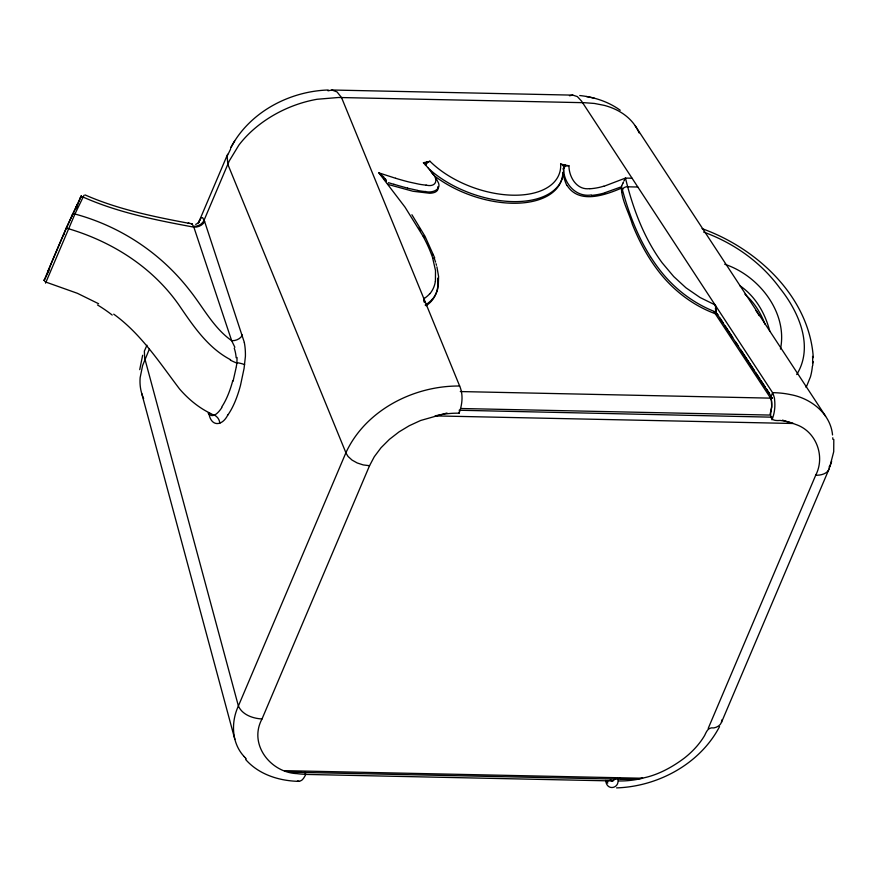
<?xml version="1.0" encoding="UTF-8"?>
<svg xmlns="http://www.w3.org/2000/svg" width="878" height="878" viewBox="0 0 878 878"><rect width="100%" height="100%" fill="white"/><g stroke="black" fill="none" stroke-linecap="round" stroke-linejoin="round"><path stroke-width="1.32" d="M424.535 302.471L423.887 298.685A65.96 36.382 19.8 0 0 429.836 293.625M236.873 363.382L237.071 357.478M385.892 181.208L385.881 180.605M437.705 286.799L437.793 278.15M812.644 365.83L813.116 361.604M435.422 281.377L435.51 270.501L432.7 258.187M438.298 286.162L438.594 276.482L436.904 266.879M227.797 415.074A72.874 27.372 -85.2 0 0 240.517 385.255L244.084 368.376L245.412 356.314A30.96 11.623 -85.2 0 0 244.314 342.519M139.723 369.649L142.642 355.261M437.573 287.732C436.585 295.063 432.261 301.769 426.06 305.774M236.753 364.118L236.138 367.476M235.995 368.244L233.076 381.173M44.098 280.422L66.256 228.071L81.281 195.728M831.642 461.4L829.754 467.041L833.716 451.709L833.804 439.483M47.522 272.586L48.356 270.369A2.184 1.899 21.9 0 1 48.773 269.809M716.108 311.547L716.239 308.178L715.01 304.864L700.117 297.543L685.959 287.808L673.722 276.559L662.21 262.873A211.324 116.554 19.8 0 1 656.053 253.951C641.247 230.837 631.951 204.64 625.454 178.091L603.965 186.29M66.256 228.071C110.672 240.824 151.795 266.33 178.783 304.776C192.951 325.519 207.658 347.798 230.596 359.728M81.314 195.805L80.93 196.826M619.473 778.358C642.926 782.737 666.204 771.773 684.533 757.955C692.435 751.7 699.47 744.215 704.617 735.512C706.713 731.045 708.25 727.072 713.913 727.906C717.754 727.203 722.122 724.35 721.782 719.96M230.574 149.172L227.139 156.108L227.808 164.285L346.141 453.333L348.083 456.483L352.067 460.105L357.258 462.991L363.24 464.923L369.539 465.713L374.291 456.725L381.03 447.736L389.459 439.318L399.029 431.899L409.269 425.72L420.661 420.474L446.99 413.011M708.195 728.433L815.717 475.185C821.128 475.569 829.787 473.286 829.282 466.383M425.819 164.647L426.697 162.057L430.077 161.289A4.555 2.48 -44.9 0 0 429.814 161.354L429.298 161.541A4.368 2.371 -44.9 0 0 425.94 164.614M425.863 164.559L426.697 162.057L423.426 162.737L427.816 167.566M191.426 224.296L191.711 223.736M815.717 475.185C825.55 456.275 816.134 431.076 795.589 424.403C790.65 422.384 785.437 421.122 780.158 420.441C764.749 421.824 773.101 410.652 771.586 401.29A8.275 3.589 -88.8 0 0 771.4 400.346L770.599 398.14L772.574 392.664L581.51 101.058L577.34 96.58L572.818 95.131L331.895 90.006L328.032 90.829M780.454 349.082C787.994 312.557 758.658 275.341 724.701 264.245M84.003 195.289L74.937 214.023L45.557 283.133M437.661 189.714L437.935 186.608M621.712 186.004L621.547 187.244M589.753 188.616C576.89 190.471 568.944 177.136 568.944 165.821L564.872 164.998L563.566 168.313C563.38 183.096 575.738 197.462 591.278 194.982M77.121 205.551L77.626 204.014L71.766 216.284M568.944 165.821A4.357 3.512 -5.8 0 0 563.577 168.313A4.357 3.545 -3.4 0 0 560.57 164.065L564.872 164.998L564.664 165.503M80.864 196.979L80.469 197.967M80.315 198.351L79.766 199.69M76.759 206.462L76.265 207.658M79.481 200.393L79.053 201.435M563.566 168.313L564.631 165.569M78.592 202.544L78.318 203.202M75.519 209.447L75.925 208.47M77.736 204.607L77.198 205.924M76.869 206.714L76.43 207.757A2.184 1.745 22.4 0 1 76.584 206.879M621.964 185.39L622.392 184.369M771.981 419.838C774.55 413.494 775.395 406.459 774.583 399.677C774.736 397.394 772.64 393.904 773.068 392.664C779.038 392.773 784.998 393.399 790.815 394.672C810.91 398.371 830.489 413.538 832.542 434.95M782.485 420.134L793.218 423.492L435.137 415.898A74.136 49.124 -24 0 1 459.062 413.198C462.3 404.659 463.419 394.562 459.655 386.024L341.542 97.579L337.053 91.927L331.895 90.006M721.475 722.375L828.997 469.115M369.539 465.713L262.017 718.961C248.309 744.226 270.512 772.607 297.005 773.628A76.09 50.419 -24 0 0 305.753 774.308C304.414 777.425 301.648 782.561 297.466 781.014M198.428 222.935L227.621 154.276M149.304 349.192L142.609 365.555L140.151 377.595A94.1 61.778 -20.8 0 0 143.63 398.579M425.402 165.13L426.697 162.057M563.138 169.081L564.872 164.998M717.688 314.576C693.005 306.104 671.637 289.334 656.338 268.317C646.384 254.839 638.591 239.87 632.358 224.34C628.813 212.191 621.108 199.306 621.404 186.794L605.359 192.545M621.547 191.678L622.381 189.714A4.368 3.424 -17.4 0 1 622.612 189.209M617.508 778.336C620.955 787.95 606.698 792.033 605.699 780.465M48.389 270.303A63.787 1.207 -66.2 0 1 53.777 257.276L55.457 253.336A63.446 1.196 -66.2 0 1 63.545 234.58L64.489 232.429M64.588 232.198L67.2 226.294M622.48 184.182L622.886 183.272M67.288 226.107L70.69 218.6M198.571 222.639L198.922 221.871M70.866 218.205L71.524 216.789M199.032 221.618L201.117 217.832L202.642 217.667L204.596 221.432L244.347 342.464M622.963 183.107L623.117 182.778A11.293 0.724 -67.3 0 1 623.413 182.13M49.333 269.173L49.398 269.019A2.184 1.723 25.2 0 1 49.607 268.69M49.014 270.325L45.436 277.898M44.877 279.072L44.185 280.4M48.444 271.028L48.07 271.763M623.984 180.989L624.357 180.231M624.401 180.144L625.004 178.958M608.037 780.608L606.874 782.946L607.883 782.946M719.543 726.633C700.018 763.915 657.995 786.545 616.586 787.895M625.136 178.684L625.454 178.091L631.995 178.234M234.645 140.974L230.607 148.064C248.979 112.549 288.983 91.202 328.273 89.995M615.269 778.61L612.614 780.937L610.188 780.059A8.275 3.589 -88.8 0 0 610.605 780.487L613.02 780.783L615.379 778.424M796.719 374.544C814.235 346.382 798.53 311.317 779.829 288.116C760.853 262.127 733.788 243.019 703.64 232.066M146.955 345.23L144.365 351.101L144.65 358.026L238.388 705.989C242.295 714.868 252.996 718.5 262.017 718.961M221.947 407.414C219.127 411.683 213.003 419.64 208.13 413.132M227.786 415.009C222.255 426.236 211.203 427.004 208.964 413.768A8.725 6.08 -18.4 0 0 209.14 413.286M620.691 188.463C604.459 195.333 578.92 204.19 567.144 185.51M569.438 95.746L572.818 95.131M300.605 771.938L293.252 772.19L284.527 770.654L642.608 778.248A74.136 49.124 -24 0 1 618.672 780.948M460.291 391.555L772.146 398.173M637.757 187.025L627.693 186.805A4.368 3.413 -17.5 0 0 622.645 189.165M461.038 408.511L769.863 415.064L771.751 407.162L771.4 400.346A8.078 3.501 -88.8 0 0 770.895 398.766A7.847 3.402 -88.8 0 0 770.599 398.14L714.165 312.052M459.106 410.245L772.245 417.182M294.47 772.267L629.965 779.39M305.083 774.407L612.614 780.937M459.655 386.024C413.933 385.53 365.489 410.18 345.91 452.73L238.388 705.989C230.914 721.99 231.485 742.612 243.755 756.134M299.08 781.365C279.522 781.014 258.878 774.659 245.686 759.536M426.148 185.126C435.817 187.563 439.077 179.968 432.141 173.065A81.215 44.789 19.8 0 0 427.795 167.577M425.303 191.459C431.57 193.5 442.885 189.648 437.65 181.351M579.743 95.537C594.23 97.063 608.399 101.672 620.263 110.277M191.821 223.692L188.166 223.199L189.264 223.374C153.891 216.712 118.19 209.48 85.067 194.927M204.607 221.454A8.725 6.08 -18.4 0 1 193.851 227.139C156.196 220.169 118.146 212.641 82.96 197.001A2.184 1.723 25.2 0 0 80.293 197.715M417.785 190.416L407.524 188.166M594.219 98.16L586.372 96.503M395.616 178.278L378.857 172.856L405.021 207.153L423.328 236.632M393.86 184.347L388.427 182.657M388.098 184.457L412.978 191.261L429.627 193.248A18.614 10.273 19.8 0 0 433.238 192.798A13.049 7.2 19.8 0 0 437.716 189.736M702.071 228.653C756.902 248.254 809.351 296.863 813.302 357.686M210.599 413.45C198.604 407.677 188.199 398.963 179.529 388.932C159.423 362.46 141.117 333.98 113.723 314.148M98.632 303.744L77.396 293.307L45.974 282.123A2.184 1.997 21.4 0 1 44.504 279.314M378.857 172.856L383.543 176.708L385.848 180.407M739.967 285.778C755.431 296.314 765.232 313.358 769.776 331.236M191.909 223.736L193.445 226.304A8.725 6.552 -22.7 0 0 204.113 220.115L229.235 160.981L238.816 145.199A94.1 65.268 -23.4 0 1 317.101 99.269L338.502 97.491L584.43 102.704L594.428 103.45L604.251 105.371A94.1 62.788 -27.3 0 1 639.074 132.907M744.917 294.229C754.103 302.251 760.765 312.853 765.001 324.234M246.246 758.79L245.675 758.208M245.39 757.923L244.83 757.33M244.556 757.034L244.018 756.441M387.483 183.557L387.977 184.171M755.958 310.603L757.604 313.073M825.605 416.216L635.266 125.872M719.938 318.012L722.945 322.588M725.195 326.023L732.713 337.481M735.709 342.058L737.97 345.493M740.966 350.081L754.487 370.692M755.991 372.985L759.744 378.714M761.248 381.008L765.001 386.737M766.505 389.02L769.501 393.607M771.202 396.45L715.899 312.085C693.587 303.601 673.602 288.258 659.104 269.063A211.148 116.105 20.2 0 1 650.488 256.639M650.444 256.65C637.472 236.072 628.725 213.113 622.381 189.714M758.131 313.929L759.185 315.652M435.971 178.223L436.114 178.453A48.422 27.58 18.5 0 1 437.2 180.462M411.903 214.737L425.029 236.347L434.72 257.967M419.058 227.918L420.694 230.64M715.252 305.259L715.274 305.314A5.487 2.129 -79.2 0 0 715.142 304.721M423.822 236.072L424.809 237.883M715.307 305.357L715.34 305.412A5.389 1.712 -84.3 0 1 715.35 305.731M458.667 412.309L459.062 413.198M304.754 772.069L305.753 774.308M715.559 305.884L715.592 305.961A5.257 0.768 88.8 0 1 715.647 307.091M622.096 188.935L621.635 187.782A4.445 1.844 -69 0 1 621.525 187.266M234.876 347.271L231.649 340.664L193.851 227.139M436.037 263.707L436.487 265.299M141.709 393.421L234.832 739.276M715.559 309.583L715.493 308.782M715.493 308.661L715.449 308.024M832.783 437.749L832.849 439.318M423.964 298.235A5.795 2.272 85.5 0 1 424.469 299.124M770.61 398.129A87.065 57.75 -24.9 0 1 772.464 398.173M771.169 396.45A2.206 1.558 -33.1 0 0 771.356 397.668A2.184 1.504 -29.1 0 0 772.234 398.129M562.842 172.417A80.71 44.515 19.8 0 1 517.296 203.213A80.71 44.515 19.8 0 1 434.884 176.237M566.859 185.499A81.841 45.14 19.8 0 1 563.248 172.472M717.71 314.478A2.382 1.954 17.8 0 1 715.724 312.052M622.195 188.737A20.161 7.715 -76.2 0 1 622.491 189.494M605.469 192.633A73.554 40.827 19.9 0 1 591.585 195.388M603.812 186.158A66.3 36.569 19.8 0 1 589.873 188.781M560.669 164.076A76.353 42.111 19.8 0 1 512.653 195.19A76.353 42.111 19.8 0 1 430.011 161.3M423.426 162.737A4.357 2.436 -43.7 0 1 425.742 164.658M426.159 185.137A46.062 25.407 19.8 0 1 418.696 184.106L408.918 181.987A163.604 90.236 19.8 0 1 395.616 178.267M383.642 178.772A4.368 2.711 -38.7 0 1 386.144 181.307M423.251 236.632A247.761 136.65 19.8 0 1 432.799 258.198M435.334 281.355A79.283 43.724 19.8 0 1 429.935 293.68M806.004 387.297A109.618 66.915 23 0 0 806.695 386.09L810.471 376.783A154.1 94.078 23 0 0 812.391 366.181M812.567 356.38A154.1 94.078 23 0 1 812.611 362.976M80.765 197.232A2.184 1.855 22.1 0 1 81.193 196.672M72.27 214.737A2.184 1.723 25.2 0 1 74.937 214.023C120.187 226.217 160.63 252.93 189.418 289.992C203.125 307.102 213.354 327.735 231.649 340.664A8.725 6.08 -18.4 0 0 242.405 334.99M63.534 234.602A2.184 0.549 23.6 0 1 64.489 234.558M71.952 216.449A2.184 1.723 25.2 0 1 72.051 215.67M76.112 207.625A2.184 1.723 25.2 0 1 76.21 206.846M199.756 220.093A8.725 7.759 27.2 0 1 195.684 224.406M214.671 415.261A8.725 7.693 54 0 1 219.796 423.328M236.994 362.669A8.725 1.449 8.7 0 1 244.666 364.754M214.616 415.393A44.745 26.691 23.4 0 1 210.533 413.571M97.48 304.929A100.246 60.571 23.4 0 1 112.208 315.059M236.84 363.086A45.305 29.073 22.5 0 1 230.332 360.112M234.228 348.193A22.411 11.26 -89.9 0 1 236.149 357.752M232.758 380.701A65.005 23.629 -84.3 0 1 221.86 406.777M715.427 305.61A5.301 1.328 -87.8 0 1 715.537 306.411M715.866 310.186A5.301 1.032 86 0 1 715.8 309.572M715.965 310.999A5.378 1.613 87.5 0 1 715.877 310.373M715.954 311.569A5.455 2.129 90 0 1 715.888 311.218M431.361 172.132A88.096 49.706 19 0 1 433.633 175.029M425.358 191.591A51.956 28.82 20 0 1 417.807 190.515M407.524 188.09A167.972 92.036 19.8 0 1 393.882 184.248M432.415 253.742A252.096 139.767 19.5 0 1 432.975 255.103M434.039 257.825A252.096 139.767 19.5 0 1 435.587 262.127M438.243 286.151A83.619 46.38 19.6 0 1 432.437 299.2M432.338 299.157A70.251 38.983 19.8 0 1 425.171 305.061M424.195 300.55A5.268 3.622 -85.1 0 1 424.436 302.504M424.129 300.221A4.851 3.249 83.3 0 1 424.656 302.142M563.566 168.499A80.71 44.778 20 0 1 515.551 201.622A80.71 44.778 20 0 1 429.331 169.213"/></g></svg>
